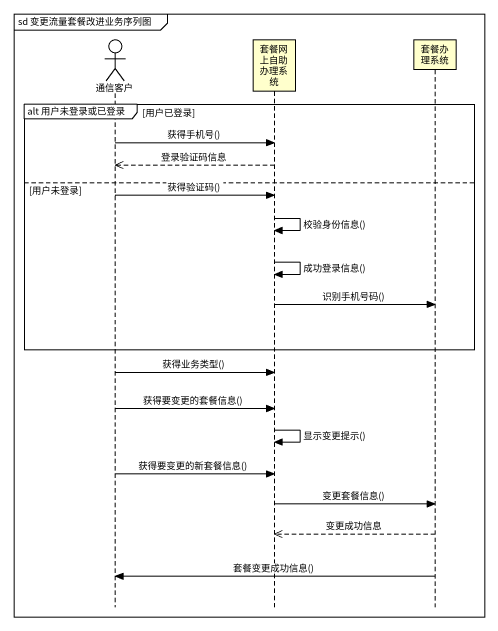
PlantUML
@startuml
mainframe sd 变更流量套餐改进业务序列图
hide footbox
actor 通信客户
participant 套餐网上自助办理系统
participant 套餐办理系统

group alt 用户未登录或已登录 [用户已登录]
  通信客户 -> 套餐网上自助办理系统 : 获得手机号()
  套餐网上自助办理系统 -->> 通信客户 : 登录验证码信息
else 用户未登录
  通信客户 -> 套餐网上自助办理系统 : 获得验证码()
  套餐网上自助办理系统 -> 套餐网上自助办理系统 : 校验身份信息()
  套餐网上自助办理系统 -> 套餐网上自助办理系统 : 成功登录信息()
  套餐网上自助办理系统 -> 套餐办理系统 : 识别手机号码()
end
通信客户 -> 套餐网上自助办理系统 : 获得业务类型()
通信客户 -> 套餐网上自助办理系统 : 获得要变更的套餐信息()
套餐网上自助办理系统 -> 套餐网上自助办理系统 : 显示变更提示()
通信客户 -> 套餐网上自助办理系统 : 获得要变更的新套餐信息()
套餐网上自助办理系统 -> 套餐办理系统 : 变更套餐信息()
套餐办理系统 -->> 套餐网上自助办理系统 : 变更成功信息
套餐办理系统 -> 通信客户 : 套餐变更成功信息()
@enduml
